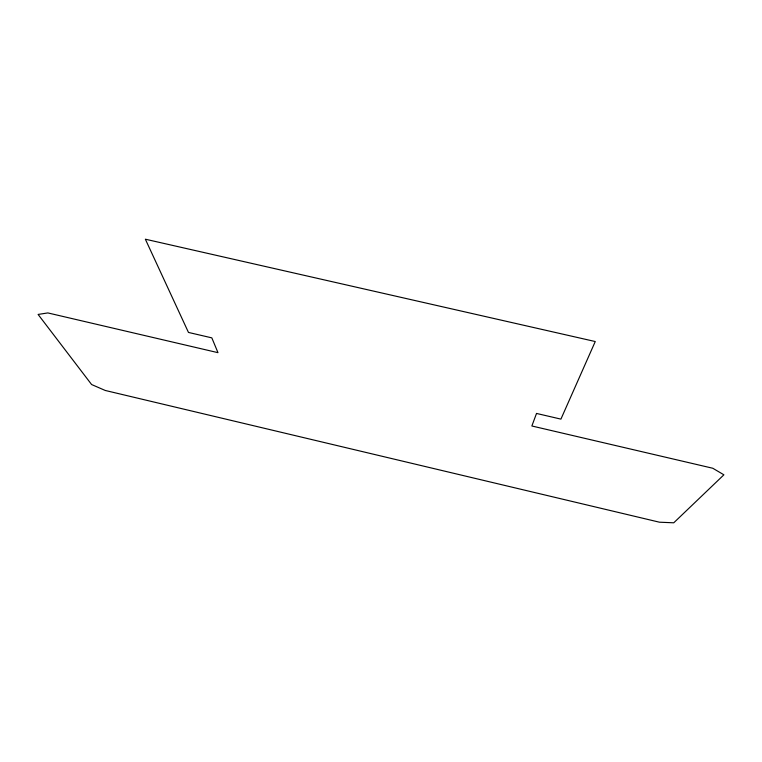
<?xml version="1.0" encoding="UTF-8"?>
<svg xmlns="http://www.w3.org/2000/svg" width="762" height="762" viewBox="0 0 762 762"><rect width="100%" height="100%" fill="white"/><g stroke="black" fill="none" stroke-linecap="round" stroke-linejoin="round"><path stroke-width="1.14" d="M536.515 413.442L531.866 425.987L712.775 468.249L723.9 474.812L673.751 522.799L659.454 522.199L105.261 390.468L91.611 384.534L38.1 314.439L47.854 312.925L217.98 352.663L211.826 337.861L188.471 332.432L145.351 239.201L595.255 341.538L560.918 419.119L536.515 413.442"/></g></svg>
